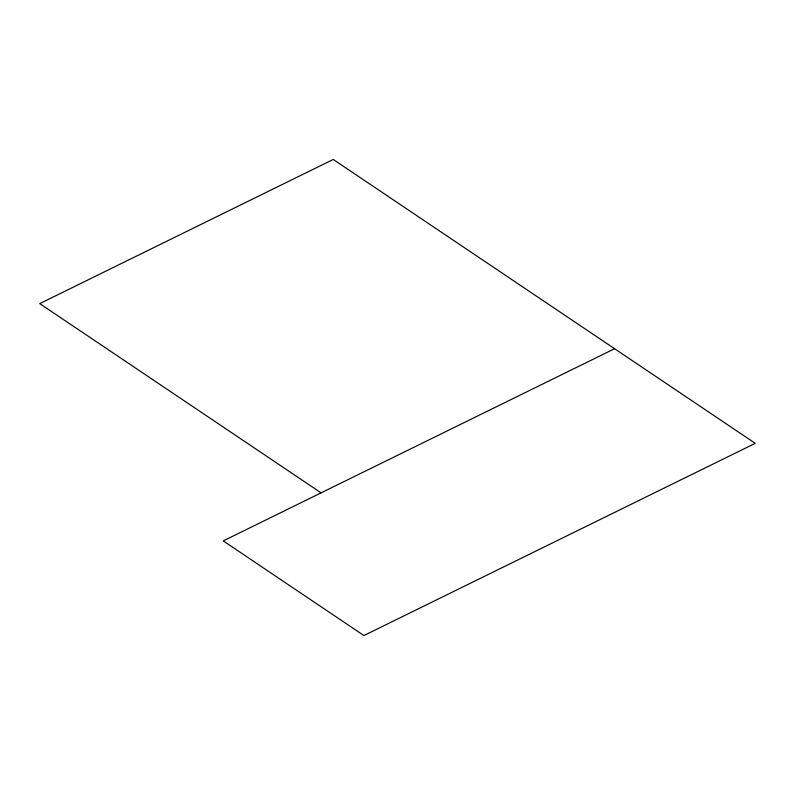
<?xml version="1.0" encoding="UTF-8"?>
<svg xmlns="http://www.w3.org/2000/svg" width="795" height="795" viewBox="0 0 795 795"><rect width="100%" height="100%" fill="white"/><g stroke="black" fill="none" stroke-linecap="round" stroke-linejoin="round"><path stroke-width="1.19" d="M614.585 348.717L223.246 540.908L363.911 635.543L755.25 443.342L333.254 159.457L39.75 303.611L321.081 492.86"/></g></svg>
